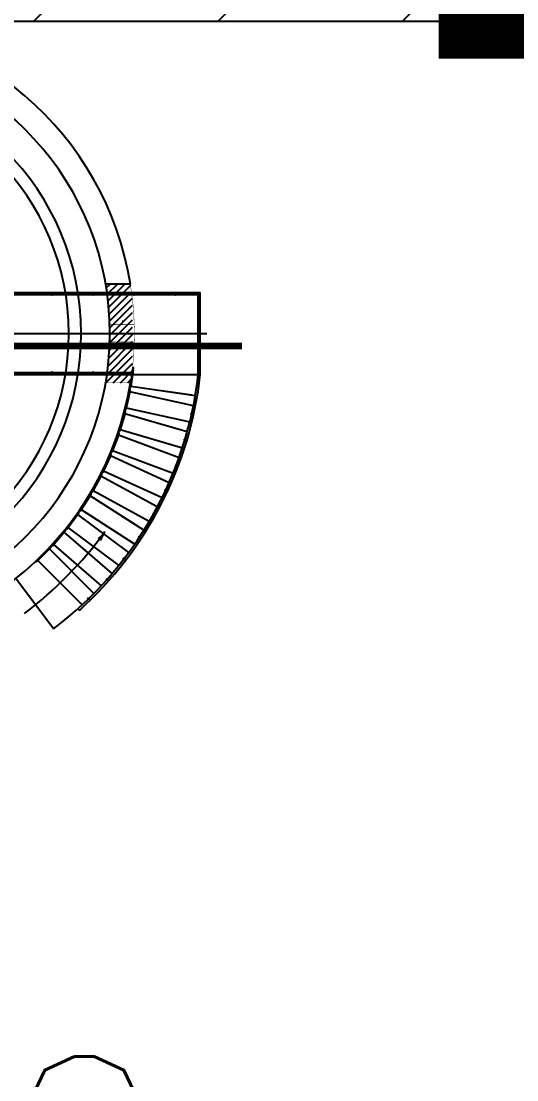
# Model space of a CAD drawing. Extents: x 93518 to 937116, y -359949 to 58022.
# Drawn here: x 691997 to 692295, y -115158 to -114522 of the extents above; entities that cross this region are included whole.
import ezdxf

# ---------------------------------------------------------------- set-up
doc = ezdxf.new("R2010")
doc.units = 0
doc.header["$LTSCALE"] = 1000
doc.header["$MEASUREMENT"] = 0
doc.linetypes.add('CENTER', pattern=[50.8, 31.75, -6.35, 6.35, -6.35])
doc.layers.get('0').update_dxf_attribs({"color": 8, "linetype": 'CONTINUOUS'})
doc.layers.add('Z-本期建构筑物', color=8, linetype='CONTINUOUS')
doc.styles.add('HZ', font='geditxt.shx', dxfattribs={"width": 0.8, "bigfont": 'dxt.shx'})

# ---------------------------------------------------------------- blocks, each defined once
blk = doc.blocks.new('wq')
h = blk.add_hatch()
h.set_pattern_fill('ANSI31', color=8, scale=0.5, angle=180, style=0)
h.set_pattern_definition([(225, (3681.22621, 1720.19681), (0.044194174, -0.044194174), [])])
h.paths.add_polyline_path([(3766.5308, 1748.7556, -0.0066493), (3766.5454, 1748.6556), (3766.2426, 1748.6556, 0.0072331), (3766.2266, 1748.7556)])
h.paths.add_polyline_path([(3766.2461, 1748.6306, 0.0018033), (3766.2426, 1748.6556), (3766.5454, 1748.6556, -0.0013239), (3766.548, 1748.6357, 0.1890635), (3766.546, 1748.6306)])
h.paths.add_polyline_path([(3766.2461, 1748.6306), (3766.546, 1748.6306, 0.2547486), (3766.5494, 1748.6244, -0.0022258), (3766.5535, 1748.5908), (3766.5535, 1748.1556), (3766.2785, 1748.1556, 0.0340467)])
h.paths.add_polyline_path([(3766.2785, 1748.1556), (3766.5535, 1748.1556), (3766.5535, 1747.7205, -0.0022258), (3766.5494, 1747.6869, 0.2547486), (3766.546, 1747.6806), (3766.2461, 1747.6806, 0.0340467)])
h.paths.add_polyline_path([(3766.546, 1747.6806, 0.1890635), (3766.548, 1747.6756, -0.0013239), (3766.5454, 1747.6556), (3766.2426, 1747.6556, 0.0018033), (3766.2461, 1747.6806)])
h.paths.add_polyline_path([(3766.5454, 1747.6556, -0.0066493), (3766.5308, 1747.5556), (3766.2266, 1747.5556, 0.0072331), (3766.2426, 1747.6556)])
h = blk.add_hatch(color=8)
h.paths.add_polyline_path([(3765.5749, 1748.638), (3765.5749, 1748.6306), (3765.5823, 1748.6306, 0.4142136)], flags=17)
h.paths.add_polyline_path([(3765.568, 1748.628, 0.0007149), (3765.5813, 1748.6268, 0.1355362), (3765.5823, 1748.6306), (3765.5749, 1748.6306), (3765.5749, 1748.638, 0.5238076)])
h.paths.add_polyline_path([(3765.568, 1748.628, 0.3125017), (3765.5749, 1748.6232, 0.2638638), (3765.5813, 1748.6268, -0.0007149)])
h = blk.add_hatch(color=8)
h.paths.add_polyline_path([(3766.0749, 1748.638), (3766.0749, 1748.6306), (3766.0823, 1748.6306, 0.4142136)], flags=17)
h.paths.add_polyline_path([(3766.068, 1748.628, 0.0007149), (3766.0813, 1748.6268, 0.1355362), (3766.0823, 1748.6306), (3766.0749, 1748.6306), (3766.0749, 1748.638, 0.5238076)])
h.paths.add_polyline_path([(3766.068, 1748.628, 0.3125017), (3766.0749, 1748.6232, 0.2638638), (3766.0813, 1748.6268, -0.0007149)])
h = blk.add_hatch(color=8)
h.paths.add_polyline_path([(3766.5749, 1748.638), (3766.5749, 1748.6306), (3766.5823, 1748.6306, 0.4142136)], flags=17)
h.paths.add_polyline_path([(3766.568, 1748.628, 0.0007149), (3766.5813, 1748.6268, 0.1355362), (3766.5823, 1748.6306), (3766.5749, 1748.6306), (3766.5749, 1748.638, 0.5238076)])
h.paths.add_polyline_path([(3766.568, 1748.628, 0.3125017), (3766.5749, 1748.6232, 0.2638638), (3766.5813, 1748.6268, -0.0007149)])
h = blk.add_hatch(color=8)
h.paths.add_polyline_path([(3767.0749, 1748.638), (3767.0749, 1748.6306), (3767.0823, 1748.6306, 0.4142136)], flags=17)
h.paths.add_polyline_path([(3767.068, 1748.628, 0.0007149), (3767.0813, 1748.6268, 0.1355362), (3767.0823, 1748.6306), (3767.0749, 1748.6306), (3767.0749, 1748.638, 0.5238076)])
h.paths.add_polyline_path([(3767.068, 1748.628, 0.3125017), (3767.0749, 1748.6232, 0.2638638), (3767.0813, 1748.6268, -0.0007149)])
h = blk.add_hatch(color=8)
h.paths.add_polyline_path([(3767.3535, 1748.6232), (3767.3535, 1748.6306), (3767.3609, 1748.6306, -0.4142136)], flags=17)
h.paths.add_polyline_path([(3767.3465, 1748.6332, -0.0007149), (3767.3598, 1748.6344, -0.1355362), (3767.3609, 1748.6306), (3767.3535, 1748.6306), (3767.3535, 1748.6232, -0.5238076)])
h.paths.add_polyline_path([(3767.3465, 1748.6332, -0.3125017), (3767.3535, 1748.638, -0.2638638), (3767.3598, 1748.6344, 0.0007149)])
h = blk.add_hatch(color=8)
h.paths.add_polyline_path([(3765.5749, 1747.688), (3765.5749, 1747.6806), (3765.5823, 1747.6806, 0.4142136)], flags=17)
h.paths.add_polyline_path([(3765.568, 1747.678, 0.0007149), (3765.5813, 1747.6768, 0.1355362), (3765.5823, 1747.6806), (3765.5749, 1747.6806), (3765.5749, 1747.688, 0.5238076)])
h.paths.add_polyline_path([(3765.568, 1747.678, 0.3125017), (3765.5749, 1747.6732, 0.2638638), (3765.5813, 1747.6768, -0.0007149)])
h = blk.add_hatch(color=8)
h.paths.add_polyline_path([(3766.0749, 1747.688), (3766.0749, 1747.6806), (3766.0823, 1747.6806, 0.4142136)], flags=17)
h.paths.add_polyline_path([(3766.068, 1747.678, 0.0007149), (3766.0813, 1747.6768, 0.1355362), (3766.0823, 1747.6806), (3766.0749, 1747.6806), (3766.0749, 1747.688, 0.5238076)])
h.paths.add_polyline_path([(3766.068, 1747.678, 0.3125017), (3766.0749, 1747.6732, 0.2638638), (3766.0813, 1747.6768, -0.0007149)])
h = blk.add_hatch(color=8)
h.paths.add_polyline_path([(3767.3535, 1747.6482), (3767.3535, 1747.6556), (3767.3609, 1747.6556, -0.4142136)], flags=17)
h.paths.add_polyline_path([(3767.3465, 1747.6582, -0.0007149), (3767.3598, 1747.6594, -0.1355362), (3767.3609, 1747.6556), (3767.3535, 1747.6556), (3767.3535, 1747.6482, -0.5238076)])
h.paths.add_polyline_path([(3767.3465, 1747.6582, -0.3125017), (3767.3535, 1747.663, -0.2638638), (3767.3598, 1747.6594, 0.0007149)])
h = blk.add_hatch(color=8)
h.paths.add_polyline_path([(3767.2739, 1747.1704), (3767.2739, 1747.1779), (3767.2813, 1747.1779, -0.4142136)], flags=17)
h.paths.add_polyline_path([(3767.2669, 1747.1805, -0.0007149), (3767.2803, 1747.1817, -0.1355362), (3767.2813, 1747.1779), (3767.2739, 1747.1779), (3767.2739, 1747.1704, -0.5238076)])
h.paths.add_polyline_path([(3767.2669, 1747.1805, -0.3125017), (3767.2739, 1747.1853, -0.2638638), (3767.2803, 1747.1817, 0.0007149)])
h = blk.add_hatch(color=8)
h.paths.add_polyline_path([(3767.1906, 1746.851), (3767.1906, 1746.8584), (3767.198, 1746.8584, -0.4142136)], flags=17)
h.paths.add_polyline_path([(3767.1837, 1746.861, -0.0007149), (3767.197, 1746.8622, -0.1355362), (3767.198, 1746.8584), (3767.1906, 1746.8584), (3767.1906, 1746.851, -0.5238076)])
h.paths.add_polyline_path([(3767.1837, 1746.861, -0.3125017), (3767.1906, 1746.8658, -0.2638638), (3767.197, 1746.8622, 0.0007149)])
h = blk.add_hatch(color=8)
h.paths.add_polyline_path([(3767.0847, 1746.5407), (3767.0847, 1746.5481), (3767.0921, 1746.5481, -0.4142136)], flags=17)
h.paths.add_polyline_path([(3767.0777, 1746.5507, -0.0007149), (3767.091, 1746.5519, -0.1355362), (3767.0921, 1746.5481), (3767.0847, 1746.5481), (3767.0847, 1746.5407, -0.5238076)])
h.paths.add_polyline_path([(3767.0777, 1746.5507, -0.3125017), (3767.0847, 1746.5555, -0.2638638), (3767.091, 1746.5519, 0.0007149)])
h = blk.add_hatch(color=8)
h.paths.add_polyline_path([(3766.9569, 1746.2395), (3766.9569, 1746.2469), (3766.9643, 1746.2469, -0.4142136)], flags=17)
h.paths.add_polyline_path([(3766.9499, 1746.2495, -0.0007149), (3766.9632, 1746.2507, -0.1355362), (3766.9643, 1746.2469), (3766.9569, 1746.2469), (3766.9569, 1746.2395, -0.5238076)])
h.paths.add_polyline_path([(3766.9499, 1746.2495, -0.3125017), (3766.9569, 1746.2544, -0.2638638), (3766.9632, 1746.2507, 0.0007149)])
h = blk.add_hatch(color=8)
h.paths.add_polyline_path([(3766.8079, 1745.9491), (3766.8079, 1745.9565), (3766.8153, 1745.9565, -0.4142136)], flags=17)
h.paths.add_polyline_path([(3766.801, 1745.9591, -0.0007149), (3766.8143, 1745.9603, -0.1355362), (3766.8153, 1745.9565), (3766.8079, 1745.9565), (3766.8079, 1745.9491, -0.5238076)])
h.paths.add_polyline_path([(3766.801, 1745.9591, -0.3125017), (3766.8079, 1745.9639, -0.2638638), (3766.8143, 1745.9603, 0.0007149)])
h = blk.add_hatch(color=8)
h.paths.add_polyline_path([(3766.2174, 1745.7444), (3766.1281, 1745.6629), (3766.1475, 1745.6483, 0.0094634)])
h.paths.add_polyline_path([(3766.2174, 1745.7444, -0.0094634), (3766.1475, 1745.6483), (3766.1632, 1745.6364)])
h = blk.add_hatch(color=8)
h.paths.add_polyline_path([(3766.6388, 1745.6708), (3766.6388, 1745.6782), (3766.6462, 1745.6782, -0.4142136)], flags=17)
h.paths.add_polyline_path([(3766.6318, 1745.6809, -0.0007149), (3766.6451, 1745.6821, -0.1355362), (3766.6462, 1745.6782), (3766.6388, 1745.6782), (3766.6388, 1745.6708, -0.5238076)])
h.paths.add_polyline_path([(3766.6318, 1745.6809, -0.3125017), (3766.6388, 1745.6857, -0.2638638), (3766.6451, 1745.6821, 0.0007149)])
h = blk.add_hatch(color=8)
h.paths.add_polyline_path([(3766.4504, 1745.4061), (3766.4504, 1745.4136), (3766.4578, 1745.4136, -0.4142136)], flags=17)
h.paths.add_polyline_path([(3766.4435, 1745.4162, -0.0007149), (3766.4568, 1745.4174, -0.1355362), (3766.4578, 1745.4136), (3766.4504, 1745.4136), (3766.4504, 1745.4061, -0.5238076)])
h.paths.add_polyline_path([(3766.4435, 1745.4162, -0.3125017), (3766.4504, 1745.421, -0.2638638), (3766.4568, 1745.4174, 0.0007149)])
h = blk.add_hatch(color=8)
h.paths.add_polyline_path([(3766.244, 1745.1563), (3766.244, 1745.1637), (3766.2514, 1745.1637, -0.4142136)], flags=17)
h.paths.add_polyline_path([(3766.237, 1745.1663, -0.0007149), (3766.2503, 1745.1675, -0.1355362), (3766.2514, 1745.1637), (3766.244, 1745.1637), (3766.244, 1745.1563, -0.5238076)])
h.paths.add_polyline_path([(3766.237, 1745.1663, -0.3125017), (3766.244, 1745.1711, -0.2638638), (3766.2503, 1745.1675, 0.0007149)])
h = blk.add_hatch(color=8)
h.paths.add_polyline_path([(3766.0185, 1744.9204), (3766.0185, 1744.9278), (3766.0259, 1744.9278, -0.4142136)], flags=17)
h.paths.add_polyline_path([(3766.0115, 1744.9304, -0.0007149), (3766.0249, 1744.9316, -0.1355362), (3766.0259, 1744.9278), (3766.0185, 1744.9278), (3766.0185, 1744.9204, -0.5238076)])
h.paths.add_polyline_path([(3766.0115, 1744.9304, -0.3125017), (3766.0185, 1744.9352, -0.2638638), (3766.0249, 1744.9316, 0.0007149)])
at = {"color": 8}
for p, q in [((3770.7785, 1751.9556), (3770.7785, 1760.9255)), ((3765.352, 1751.9556), (3770.7785, 1757.3821)), ((3767.5971, 1751.9556), (3770.7785, 1755.137)), ((3769.8421, 1751.9556), (3770.7785, 1752.8919)), ((3762.7785, 1751.9556), (3770.7785, 1751.9556)), ((3766.5308, 1748.7556), (3766.2266, 1748.7556)), ((3764.0681, 1748.6306), (3767.3535, 1748.6306)), ((3764.0785, 1748.6556), (3767.3785, 1748.6556)), ((3767.3535, 1747.6556), (3767.3535, 1748.6306)), ((3767.3785, 1747.6556), (3767.3785, 1748.6556)), ((3767.3785, 1747.6556), (3767.3785, 1748.6556)), ((3766.5615, 1747.7128), (3766.533, 1747.5148)), ((3766.5615, 1747.7128), (3766.533, 1747.5148)), ((3764.0681, 1747.6806), (3766.5464, 1747.6806)), ((3764.0785, 1747.6556), (3767.3785, 1747.6556)), ((3766.533, 1747.5148), (3767.3178, 1747.4021)), ((3766.533, 1747.5148), (3767.2754, 1747.4082)), ((3766.5202, 1747.444), (3766.4778, 1747.2486)), ((3767.2945, 1747.2757), (3766.5202, 1747.444)), ((3766.4778, 1747.2486), (3767.2511, 1747.0805)), ((3766.46, 1747.1788), (3766.4037, 1746.9869)), ((3767.2187, 1746.9562), (3766.46, 1747.1788)), ((3766.4037, 1746.9869), (3767.1611, 1746.7646)), ((3766.3809, 1746.9186), (3766.3111, 1746.7312)), ((3767.1198, 1746.6432), (3766.3809, 1746.9186)), ((3766.3111, 1746.7312), (3767.0484, 1746.4564)), ((3766.2836, 1746.6647), (3766.2005, 1746.4828)), ((3766.9984, 1746.3384), (3766.2836, 1746.6647)), ((3766.2005, 1746.4828), (3766.9137, 1746.1573)), ((3766.1683, 1746.4184), (3766.0725, 1746.2428)), ((3766.8553, 1746.0435), (3766.1683, 1746.4184)), ((3766.0358, 1746.1809), (3765.9277, 1746.0126)), ((3766.6913, 1745.7599), (3766.0358, 1746.1809)), ((3766.0725, 1746.2428), (3766.7576, 1745.869)), ((3765.8867, 1745.9535), (3765.7669, 1745.7933)), ((3766.5072, 1745.4893), (3765.8867, 1745.9535)), ((3765.9277, 1746.0126), (3766.5812, 1745.593)), ((3765.7669, 1745.7933), (3766.3853, 1745.3307)), ((3765.7217, 1745.7373), (3765.5908, 1745.5861)), ((3766.3042, 1745.2329), (3765.7217, 1745.7373)), ((3766.1632, 1745.6364), (3766.2174, 1745.7444)), ((3765.5418, 1745.5334), (3765.4004, 1745.3919)), ((3766.0834, 1744.9922), (3765.5418, 1745.5334)), ((3765.5908, 1745.5861), (3766.1711, 1745.0837)), ((3765.4004, 1745.3919), (3765.9398, 1744.853)), ((3765.5926, 1744.5621), (3765.1343, 1745.1751)), ((3765.9059, 1744.7853), (3765.8869, 1744.8048))]:
    blk.add_line(p, q, dxfattribs=at)
at = {"color": 8, "ltscale": 40}
blk.add_line((3758.7744, 1748.1556), (3767.4576, 1748.1556), dxfattribs=at)
at = {"color": 8, "linetype": 'CENTER', "lineweight": 100, "ltscale": 800}
blk.add_line((3767.8824, 1748), (3757.7251, 1748), dxfattribs=at)
at = {"color": 8}
for points, const_width in [([(3779.7785, 1760.9255), (3779.7785, 1752), (3770.7785, 1752), (3770.7785, 1760.9255)], 1), ([(3766.5308, 1748.7556), (3766.2266, 1748.7556)], 0.005), ([(3766.5772, 1748.2606), (3766.2785, 1748.2606)], 0.0075), ([(3766.4291, 1748.2606), (3766.4291, 1748.3206)], 0.0075), ([(3766.5772, 1748.0506), (3766.2785, 1748.0506)], 0.0075), ([(3766.4291, 1748.0506), (3766.4291, 1747.9906)], 0.0075), ([(3766.5308, 1747.5556), (3766.2266, 1747.5556)], 0.005)]:
    blk.add_lwpolyline(points, dxfattribs=dict(at, const_width=const_width))
at = {"color": 8, "const_width": 0.005}
for points in [[(3766.2266, 1748.7556, -0.0863535), (3766.2266, 1747.5556)], [(3766.527, 1748.7556, -0.0863535), (3766.527, 1747.5556)]]:
    blk.add_lwpolyline(points, format="xyb", dxfattribs=at)
at = {"color": 8}
for points in [[(3766.5295, 1747.4901), (3766.565, 1747.7376), (3766.5551, 1747.739), (3766.5196, 1747.4915)], [(3766.4725, 1747.2241), (3766.5256, 1747.4684), (3766.5158, 1747.4706), (3766.4627, 1747.2263)], [(3766.3966, 1746.9629), (3766.467, 1747.2028), (3766.4574, 1747.2056), (3766.387, 1746.9657)], [(3766.3024, 1746.7078), (3766.3897, 1746.942), (3766.3803, 1746.9455), (3766.293, 1746.7113)], [(3766.1901, 1746.46), (3766.2939, 1746.6874), (3766.2848, 1746.6916), (3766.181, 1746.4642)], [(3766.0605, 1746.2209), (3766.1803, 1746.4403), (3766.1715, 1746.4451), (3766.0518, 1746.2257)], [(3765.9142, 1745.9916), (3766.0493, 1746.2019), (3766.0409, 1746.2073), (3765.9058, 1745.997)], [(3765.7519, 1745.7733), (3765.9017, 1745.9735), (3765.8937, 1745.9795), (3765.7439, 1745.7793)], [(3765.5745, 1745.5672), (3765.7381, 1745.7562), (3765.7306, 1745.7627), (3765.5669, 1745.5737)], [(3765.3828, 1745.3742), (3765.5595, 1745.5511), (3765.5524, 1745.5581), (3765.3757, 1745.3813)]]:
    blk.add_lwpolyline(points, close=True, dxfattribs=at)
for centre in [(3765.5749, 1748.6306), (3766.0749, 1748.6306), (3766.5749, 1748.6306), (3767.0749, 1748.6306), (3767.3535, 1748.6306), (3765.5749, 1747.6806), (3766.0749, 1747.6806), (3767.3535, 1747.6556), (3767.2739, 1747.1779), (3767.1906, 1746.8584), (3767.0847, 1746.5481), (3766.9569, 1746.2469), (3766.8079, 1745.9565), (3766.6388, 1745.6782), (3766.4504, 1745.4136), (3766.244, 1745.1637), (3766.0185, 1744.9278)]:
    blk.add_circle(centre, 0.00742, dxfattribs=at)
for centre, radius, start, end in [((3762.7785, 1748.1601), 3.7956, 9.02773, 170.97227), ((3762.7785, 1748.1556), 3.5, 0, 170.12911), ((3762.7785, 1748.1556), 3.15, 0, 180), ((3762.7785, 1748.1556), 3, 0, 180), ((3762.7785, 1748.1556), 3.5, 189.87089, 0), ((3762.7785, 1748.1556), 3.15, 180, 0), ((3762.7785, 1748.1556), 3, 180, 0), ((3762.8773, 1748.1556), 4.504, 307.07537, 353.62632), ((3762.8701, 1748.1556), 4.536, 312.01119, 353.67147), ((3762.7785, 1748.151), 3.7955, 189.02468, 350.97532), ((3762.2948, 1748.6163), 4.8615, 307.243, 323.79022)]:
    blk.add_arc(centre, radius, start, end, dxfattribs=at)
at = {"color": 8, "style": 'HZ', "width": 0.8}
for p in [(3758.7668, 1735.8555), (3729.686, 1643.9264), (3799.3404, 1612.5855)]:
    blk.add_attdef('9.80', p, '', height=3.5, dxfattribs=at)

msp = doc.modelspace()

# ---------------------------------------------------------------- block references
at = {"layer": 'Z-本期建构筑物'}
ref = msp.add_blockref('wq', (505917.62, -201104.67), dxfattribs=dict(at, xscale=49.42079999997804, yscale=49.42079999997804, zscale=49.42079999997804))
ref.add_attrib('9.80', '9.80', (691678.89, -115317.3), dxfattribs={"layer": '0', "color": 8, "height": 172.973, "style": 'HZ', "width": 0.8})

doc.saveas('drawing.dxf')
